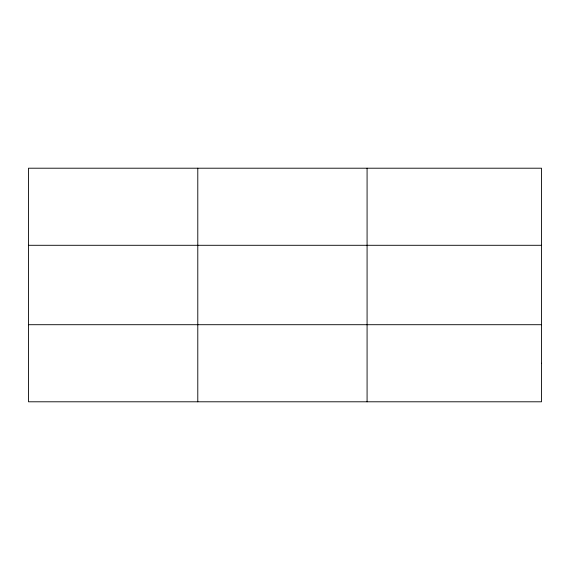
<?xml version="1.0" encoding="UTF-8"?>
<svg xmlns="http://www.w3.org/2000/svg" width="570" height="570" viewBox="0 0 570 570"><rect width="100%" height="100%" fill="white"/><g stroke="black" fill="none" stroke-linecap="round" stroke-linejoin="round"><path stroke-width="0.85" d="M197.79 168.207L197.79 401.793M367.08 168.207L367.08 401.793M28.5 245.292L541.5 245.292M28.5 324.708L541.5 324.708M541.5 363.254L541.5 401.793L28.5 401.793L28.5 168.207L541.5 168.207L541.5 363.254"/></g></svg>
